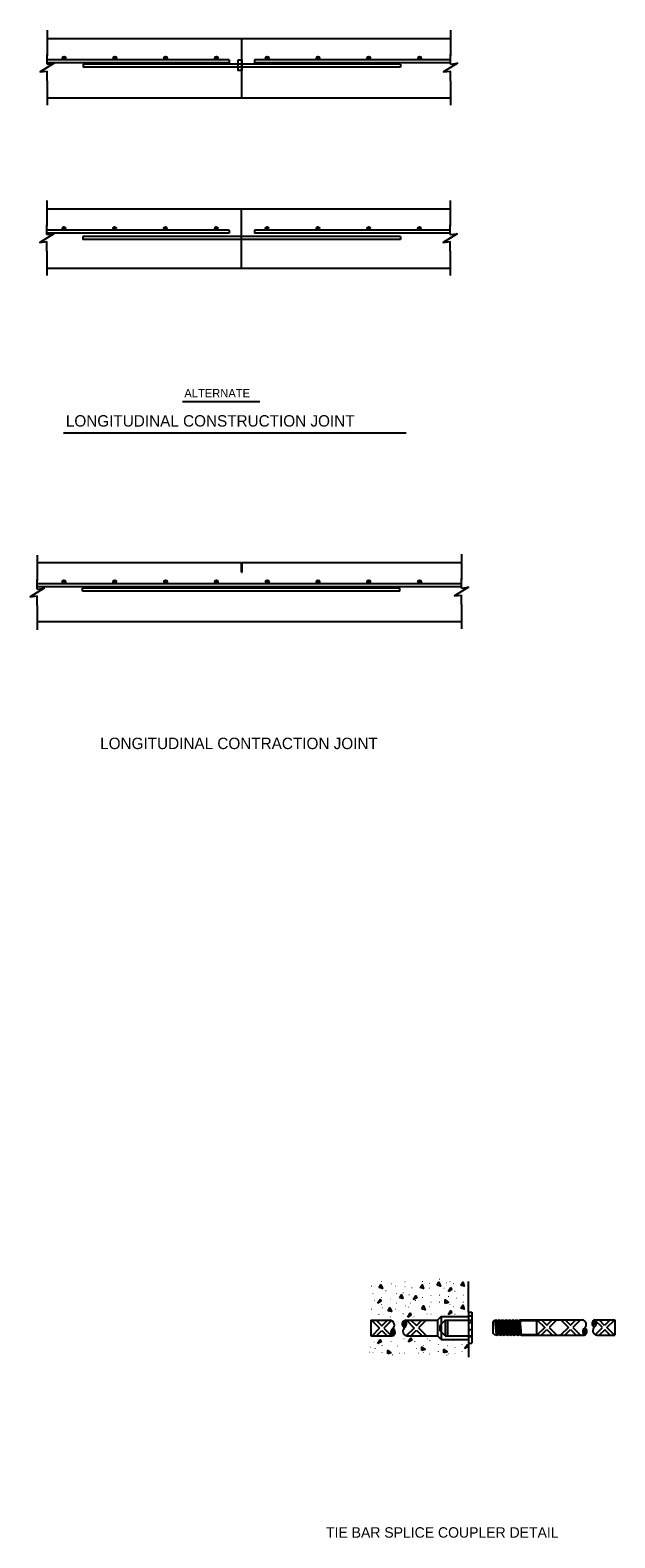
# Model space of a CAD drawing. Extents: x -939.5 to -875.2, y 370.2 to 461.6.
# Drawn here: x -931.64 to -923.97, y 374.78 to 394.56 of the extents above; entities that cross this region are included whole.
import ezdxf

# ---------------------------------------------------------------- set-up
doc = ezdxf.new("R2010")
doc.units = 0
for name, color, linetype in [('rd_NO-PLOT', 7, 'Continuous'), ('str_Concrete-A', 7, 'Continuous'), ('str_Misc-Steel-C', 7, 'Continuous'), ('str_Reinforcement-A', 7, 'Continuous'), ('str_Reinforcement-B', 7, 'Continuous'), ('str_Reinforcement-D', 7, 'Continuous')]:
    doc.layers.add(name, color=color, linetype=linetype)

msp = doc.modelspace()

# ---------------------------------------------------------------- linework, layer by layer
at = {"layer": 'rd_NO-PLOT'}
for p, q in [((-929.644, 389.692), (-928.629, 389.692)), ((-931.205, 389.281), (-926.708, 389.281))]:
    msp.add_line(p, q, dxfattribs=at)
at = {"layer": 'str_Concrete-A'}
for p, q in [((-931.42, 394.564), (-931.42, 394.227)), ((-931.419, 394.456), (-928.864, 394.456)), ((-928.864, 393.678), (-928.864, 394.456)), ((-928.864, 394.456), (-926.127, 394.456)), ((-926.127, 394.564), (-926.127, 394.227)), ((-931.42, 394.119), (-931.42, 394.245)), ((-926.127, 394.119), (-926.127, 394.245)), ((-931.42, 393.901), (-931.42, 394.027)), ((-926.127, 393.901), (-926.127, 394.027)), ((-931.42, 393.901), (-931.42, 393.582)), ((-926.127, 393.901), (-926.127, 393.582)), ((-931.419, 393.678), (-926.126, 393.678)), ((-931.422, 392.328), (-931.422, 391.991)), ((-926.129, 392.328), (-926.129, 391.991)), ((-931.422, 392.22), (-928.866, 392.22)), ((-928.866, 391.441), (-928.866, 392.22)), ((-928.866, 392.22), (-926.129, 392.22)), ((-931.422, 391.883), (-931.422, 392.009)), ((-926.129, 391.883), (-926.129, 392.009)), ((-931.422, 391.665), (-931.422, 391.791)), ((-931.422, 391.665), (-931.422, 391.345)), ((-926.129, 391.665), (-926.129, 391.791)), ((-926.129, 391.665), (-926.129, 391.345)), ((-931.422, 391.441), (-926.129, 391.441)), ((-931.55, 387.678), (-931.55, 387.34)), ((-931.55, 387.582), (-928.87, 387.582)), ((-928.87, 387.453), (-928.87, 387.582)), ((-928.859, 387.582), (-925.979, 387.582)), ((-928.859, 387.453), (-928.859, 387.582)), ((-925.979, 387.69), (-925.979, 387.353)), ((-931.55, 387.232), (-931.55, 387.358)), ((-928.87, 387.453), (-928.859, 387.453)), ((-925.979, 387.245), (-925.979, 387.371)), ((-931.55, 387.015), (-931.55, 387.141)), ((-925.979, 387.027), (-925.979, 387.153)), ((-931.55, 387.015), (-931.55, 386.695)), ((-925.979, 387.027), (-925.979, 386.708)), ((-931.55, 386.804), (-925.979, 386.804)), ((-925.887, 377.743), (-925.887, 378.146)), ((-925.887, 377.743), (-925.887, 377.153))]:
    msp.add_line(p, q, dxfattribs=at)
for points in [[(-931.42, 394.119), (-931.328, 394.13), (-931.511, 394.016), (-931.42, 394.027)], [(-926.127, 394.119), (-926.035, 394.13), (-926.219, 394.016), (-926.127, 394.027)], [(-931.422, 391.883), (-931.331, 391.894), (-931.514, 391.78), (-931.422, 391.791)], [(-926.129, 391.883), (-926.038, 391.894), (-926.221, 391.78), (-926.129, 391.791)], [(-931.55, 387.232), (-931.459, 387.244), (-931.642, 387.129), (-931.55, 387.141)], [(-925.979, 387.245), (-925.888, 387.256), (-926.071, 387.142), (-925.979, 387.153)]]:
    msp.add_lwpolyline(points, dxfattribs=at)
for points in [[(-927.062, 378.067), (-927.04, 378.105), (-927.019, 378.055)], [(-926.522, 378.067), (-926.499, 378.105), (-926.479, 378.055)], [(-926.299, 378.099), (-926.277, 378.138), (-926.256, 378.088)], [(-926.153, 378.016), (-926.119, 378.066), (-926.11, 378.041)], [(-925.988, 378.099), (-925.965, 378.138), (-925.944, 378.088)], [(-927.081, 377.863), (-927.047, 377.913), (-927.038, 377.888)], [(-926.792, 377.935), (-926.769, 377.974), (-926.749, 377.924)], [(-926.612, 377.91), (-926.578, 377.96), (-926.569, 377.935)], [(-926.502, 377.788), (-926.479, 377.827), (-926.459, 377.777)], [(-926.196, 377.86), (-926.196, 377.905), (-926.153, 377.872)], [(-925.988, 377.797), (-925.965, 377.835), (-925.944, 377.785)], [(-926.943, 377.764), (-926.921, 377.803), (-926.9, 377.753)], [(-926.687, 377.681), (-926.653, 377.731), (-926.644, 377.706)], [(-926.153, 377.713), (-926.119, 377.763), (-926.11, 377.738)], [(-927.08, 377.332), (-927.046, 377.382), (-927.036, 377.357)], [(-926.949, 377.199), (-926.949, 377.244), (-926.906, 377.211)], [(-926.678, 377.354), (-926.644, 377.404), (-926.634, 377.379)], [(-926.5, 377.241), (-926.5, 377.286), (-926.457, 377.253)], [(-926.212, 377.212), (-926.212, 377.257), (-926.169, 377.224)], [(-925.942, 377.268), (-925.908, 377.318), (-925.899, 377.293)]]:
    msp.add_lwpolyline(points, close=True, dxfattribs=at)
at = {"layer": 'str_Misc-Steel-C'}
for p, q in [((-927.169, 377.638), (-926.915, 377.638)), ((-927.169, 377.638), (-926.915, 377.638)), ((-927.169, 377.638), (-927.169, 377.434)), ((-927.157, 377.636), (-927.056, 377.535)), ((-927.098, 377.636), (-927.027, 377.566)), ((-927.027, 377.566), (-926.957, 377.636)), ((-926.898, 377.636), (-926.998, 377.536)), ((-926.759, 377.586), (-926.716, 377.63)), ((-926.758, 377.601), (-926.722, 377.636)), ((-926.754, 377.566), (-926.707, 377.613)), ((-926.722, 377.638), (-926.297, 377.638)), ((-926.722, 377.638), (-926.297, 377.638)), ((-926.703, 377.638), (-926.602, 377.537)), ((-926.644, 377.638), (-926.573, 377.568)), ((-926.573, 377.568), (-926.503, 377.638)), ((-926.444, 377.638), (-926.544, 377.538)), ((-926.246, 377.689), (-926.297, 377.638)), ((-926.297, 377.638), (-926.295, 377.434)), ((-926.197, 377.638), (-926.266, 377.57)), ((-926.246, 377.689), (-925.887, 377.689)), ((-926.246, 377.689), (-925.887, 377.689)), ((-926.246, 377.689), (-926.246, 377.385)), ((-926.197, 377.638), (-925.887, 377.638)), ((-926.197, 377.638), (-925.845, 377.638)), ((-926.195, 377.638), (-926.195, 377.434)), ((-926.166, 377.638), (-926.166, 377.434)), ((-925.887, 377.743), (-925.845, 377.743)), ((-925.887, 377.743), (-925.887, 377.336)), ((-925.887, 377.698), (-925.845, 377.698)), ((-925.887, 377.608), (-925.845, 377.608)), ((-925.845, 377.743), (-925.845, 377.336)), ((-925.845, 377.743), (-925.845, 377.336)), ((-925.553, 377.637), (-925.567, 377.622)), ((-925.567, 377.466), (-925.567, 377.622)), ((-925.553, 377.637), (-925.232, 377.637)), ((-925.553, 377.637), (-925.232, 377.637)), ((-925.543, 377.637), (-925.532, 377.648)), ((-925.543, 377.637), (-925.527, 377.451)), ((-925.52, 377.637), (-925.543, 377.637)), ((-925.532, 377.648), (-925.52, 377.637)), ((-925.52, 377.637), (-925.504, 377.451)), ((-925.498, 377.637), (-925.486, 377.648)), ((-925.498, 377.637), (-925.481, 377.451)), ((-925.475, 377.637), (-925.498, 377.637)), ((-925.486, 377.648), (-925.475, 377.637)), ((-925.475, 377.637), (-925.459, 377.451)), ((-925.452, 377.637), (-925.441, 377.648)), ((-925.452, 377.637), (-925.436, 377.451)), ((-925.429, 377.637), (-925.452, 377.637)), ((-925.441, 377.648), (-925.429, 377.637)), ((-925.429, 377.637), (-925.413, 377.451)), ((-925.407, 377.637), (-925.395, 377.648)), ((-925.407, 377.637), (-925.39, 377.451)), ((-925.384, 377.637), (-925.407, 377.637)), ((-925.395, 377.648), (-925.384, 377.637)), ((-925.384, 377.637), (-925.368, 377.451)), ((-925.361, 377.637), (-925.35, 377.648)), ((-925.361, 377.637), (-925.345, 377.451)), ((-925.338, 377.637), (-925.361, 377.637)), ((-925.35, 377.648), (-925.338, 377.637)), ((-925.338, 377.637), (-925.322, 377.451)), ((-925.316, 377.637), (-925.304, 377.648)), ((-925.316, 377.637), (-925.299, 377.451)), ((-925.293, 377.637), (-925.316, 377.637)), ((-925.304, 377.648), (-925.293, 377.637)), ((-925.293, 377.637), (-925.277, 377.451)), ((-925.27, 377.637), (-925.259, 377.648)), ((-925.27, 377.637), (-925.254, 377.451)), ((-925.248, 377.637), (-925.27, 377.637)), ((-925.259, 377.648), (-925.248, 377.637)), ((-925.248, 377.637), (-925.231, 377.451)), ((-925.232, 377.637), (-925.21, 377.646)), ((-925.232, 377.637), (-925.215, 377.451)), ((-925.21, 377.646), (-924.397, 377.646)), ((-925.195, 377.442), (-925.21, 377.646)), ((-925.21, 377.646), (-924.397, 377.646)), ((-925.209, 377.637), (-924.994, 377.637)), ((-925.209, 377.637), (-924.994, 377.637)), ((-924.994, 377.442), (-924.994, 377.646)), ((-924.99, 377.646), (-924.889, 377.545)), ((-924.931, 377.646), (-924.86, 377.575)), ((-924.86, 377.575), (-924.79, 377.646)), ((-924.731, 377.646), (-924.831, 377.545)), ((-924.679, 377.646), (-924.578, 377.545)), ((-924.62, 377.646), (-924.549, 377.575)), ((-924.549, 377.575), (-924.479, 377.646)), ((-924.42, 377.646), (-924.52, 377.545)), ((-924.267, 377.594), (-924.224, 377.637)), ((-924.266, 377.608), (-924.23, 377.644)), ((-924.261, 377.574), (-924.215, 377.621)), ((-924.256, 377.566), (-924.212, 377.609)), ((-924.23, 377.646), (-923.968, 377.646)), ((-924.23, 377.646), (-923.968, 377.646)), ((-924.131, 377.542), (-924.22, 377.632)), ((-924.102, 377.572), (-924.176, 377.646)), ((-924.028, 377.646), (-924.102, 377.572)), ((-924.073, 377.543), (-923.97, 377.646)), ((-923.968, 377.646), (-923.968, 377.442)), ((-927.169, 377.434), (-926.889, 377.434)), ((-927.168, 377.434), (-926.889, 377.434)), ((-927.056, 377.535), (-927.159, 377.432)), ((-927.101, 377.432), (-927.027, 377.506)), ((-927.027, 377.506), (-926.953, 377.432)), ((-926.998, 377.536), (-926.895, 377.432)), ((-926.863, 377.514), (-926.907, 377.47)), ((-926.857, 377.505), (-926.904, 377.459)), ((-926.852, 377.485), (-926.895, 377.442)), ((-926.853, 377.471), (-926.889, 377.435)), ((-926.748, 377.558), (-926.704, 377.602)), ((-926.602, 377.537), (-926.705, 377.434)), ((-926.696, 377.434), (-926.295, 377.434)), ((-926.696, 377.434), (-926.295, 377.434)), ((-926.647, 377.434), (-926.573, 377.508)), ((-926.573, 377.508), (-926.499, 377.434)), ((-926.544, 377.538), (-926.441, 377.434)), ((-926.246, 377.385), (-926.295, 377.434)), ((-926.266, 377.57), (-926.266, 377.505)), ((-926.195, 377.434), (-926.266, 377.505)), ((-926.195, 377.434), (-925.887, 377.434)), ((-926.195, 377.434), (-925.845, 377.434)), ((-925.887, 377.517), (-925.845, 377.517)), ((-925.887, 377.427), (-925.845, 377.427)), ((-925.553, 377.451), (-925.567, 377.466)), ((-925.553, 377.451), (-925.215, 377.451)), ((-925.553, 377.451), (-925.215, 377.451)), ((-925.527, 377.451), (-925.515, 377.44)), ((-925.504, 377.451), (-925.527, 377.451)), ((-925.515, 377.44), (-925.504, 377.451)), ((-925.481, 377.451), (-925.47, 377.44)), ((-925.459, 377.451), (-925.481, 377.451)), ((-925.47, 377.44), (-925.459, 377.451)), ((-925.436, 377.451), (-925.424, 377.44)), ((-925.413, 377.451), (-925.436, 377.451)), ((-925.424, 377.44), (-925.413, 377.451)), ((-925.39, 377.451), (-925.379, 377.44)), ((-925.368, 377.451), (-925.39, 377.451)), ((-925.379, 377.44), (-925.368, 377.451)), ((-925.345, 377.451), (-925.334, 377.44)), ((-925.322, 377.451), (-925.345, 377.451)), ((-925.334, 377.44), (-925.322, 377.451)), ((-925.299, 377.451), (-925.288, 377.44)), ((-925.277, 377.451), (-925.299, 377.451)), ((-925.288, 377.44), (-925.277, 377.451)), ((-925.254, 377.451), (-925.243, 377.44)), ((-925.231, 377.451), (-925.254, 377.451)), ((-925.243, 377.44), (-925.231, 377.451)), ((-925.215, 377.451), (-925.195, 377.442)), ((-925.196, 377.451), (-924.994, 377.451)), ((-925.196, 377.451), (-924.994, 377.451)), ((-925.195, 377.442), (-924.371, 377.442)), ((-925.195, 377.442), (-924.371, 377.442)), ((-924.889, 377.545), (-924.992, 377.442)), ((-924.934, 377.442), (-924.86, 377.516)), ((-924.86, 377.516), (-924.786, 377.442)), ((-924.831, 377.545), (-924.728, 377.442)), ((-924.578, 377.545), (-924.681, 377.442)), ((-924.623, 377.442), (-924.549, 377.516)), ((-924.549, 377.516), (-924.475, 377.442)), ((-924.52, 377.545), (-924.417, 377.442)), ((-924.345, 377.522), (-924.389, 377.478)), ((-924.34, 377.514), (-924.386, 377.467)), ((-924.334, 377.493), (-924.377, 377.45)), ((-924.336, 377.479), (-924.371, 377.443)), ((-924.225, 377.448), (-924.131, 377.542)), ((-924.204, 377.442), (-923.968, 377.442)), ((-924.204, 377.442), (-923.968, 377.442)), ((-924.101, 377.512), (-924.172, 377.442)), ((-924.031, 377.442), (-924.101, 377.512)), ((-923.972, 377.442), (-924.073, 377.543)), ((-926.246, 377.385), (-925.887, 377.385)), ((-926.246, 377.385), (-925.887, 377.385)), ((-925.887, 377.336), (-925.845, 377.336))]:
    msp.add_line(p, q, dxfattribs=at)
msp.add_lwpolyline([(-928.911, 394.175), (-928.864, 394.175), (-928.864, 394.034), (-928.911, 394.034)], close=True, dxfattribs=at)
for centre, radius, start, end in [((-926.924, 377.576), 0.0624, 308.6741, 82.3206), ((-926.709, 377.589), 0.0506, 105.4306, 246.6756), ((-926.766, 377.592), 0.0624, 309.2736, 46.034), ((-924.406, 377.584), 0.0624, 308.6741, 82.3206), ((-924.216, 377.597), 0.0506, 105.4306, 246.6756), ((-924.274, 377.6), 0.0624, 309.2736, 46.034), ((-926.845, 377.479), 0.0624, 129.2736, 226.034), ((-926.903, 377.483), 0.0506, 285.4306, 66.6756), ((-926.688, 377.495), 0.0624, 128.6741, 262.3206), ((-924.327, 377.487), 0.0624, 129.2736, 226.034), ((-924.385, 377.491), 0.0506, 285.4306, 66.6756), ((-924.195, 377.503), 0.0624, 128.6741, 262.3206)]:
    msp.add_arc(centre, radius, start, end, dxfattribs=at)
at = {"layer": 'str_Reinforcement-A'}
for centre, radius in [((-931.197, 394.198), 0.0215), ((-931.197, 394.198), 0.0161), ((-931.197, 394.198), 0.0107), ((-931.197, 394.198), 0.00537), ((-930.53, 394.198), 0.0215), ((-930.53, 394.198), 0.0161), ((-930.53, 394.198), 0.0107), ((-930.53, 394.198), 0.00537), ((-929.864, 394.198), 0.0215), ((-929.864, 394.198), 0.0161), ((-929.864, 394.198), 0.0107), ((-929.864, 394.198), 0.00537), ((-929.197, 394.198), 0.0215), ((-929.197, 394.198), 0.0161), ((-929.197, 394.198), 0.0107), ((-929.197, 394.198), 0.00537), ((-928.53, 394.198), 0.0215), ((-928.53, 394.198), 0.0161), ((-928.53, 394.198), 0.0107), ((-928.53, 394.198), 0.00537), ((-927.864, 394.198), 0.0215), ((-927.864, 394.198), 0.0161), ((-927.864, 394.198), 0.0107), ((-927.864, 394.198), 0.00537), ((-927.197, 394.198), 0.0215), ((-927.197, 394.198), 0.0161), ((-927.197, 394.198), 0.0107), ((-927.197, 394.198), 0.00537), ((-926.53, 394.198), 0.0215), ((-926.53, 394.198), 0.0161), ((-926.53, 394.198), 0.0107), ((-926.53, 394.198), 0.00537), ((-931.199, 391.962), 0.0215), ((-931.199, 391.962), 0.0161), ((-931.199, 391.962), 0.0107), ((-931.199, 391.962), 0.00537), ((-930.533, 391.962), 0.0215), ((-930.533, 391.962), 0.0161), ((-930.533, 391.962), 0.0107), ((-930.533, 391.962), 0.00537), ((-929.866, 391.962), 0.0215), ((-929.866, 391.962), 0.0161), ((-929.866, 391.962), 0.0107), ((-929.866, 391.962), 0.00537), ((-929.199, 391.962), 0.0215), ((-929.199, 391.962), 0.0161), ((-929.199, 391.962), 0.0107), ((-929.199, 391.962), 0.00537), ((-928.533, 391.962), 0.0215), ((-928.533, 391.962), 0.0161), ((-928.533, 391.962), 0.0107), ((-928.533, 391.962), 0.00537), ((-927.866, 391.962), 0.0215), ((-927.866, 391.962), 0.0161), ((-927.866, 391.962), 0.0107), ((-927.866, 391.962), 0.00537), ((-927.199, 391.962), 0.0215), ((-927.199, 391.962), 0.0161), ((-927.199, 391.962), 0.0107), ((-927.199, 391.962), 0.00537), ((-926.533, 391.962), 0.0215), ((-926.533, 391.962), 0.0161), ((-926.533, 391.962), 0.0107), ((-926.533, 391.962), 0.00537), ((-931.198, 387.327), 0.0215), ((-931.198, 387.327), 0.0161), ((-931.198, 387.327), 0.0107), ((-931.198, 387.327), 0.00537), ((-930.531, 387.327), 0.0215), ((-930.531, 387.327), 0.0161), ((-930.531, 387.327), 0.0107), ((-930.531, 387.327), 0.00537), ((-929.864, 387.327), 0.0215), ((-929.864, 387.327), 0.0161), ((-929.864, 387.327), 0.0107), ((-929.864, 387.327), 0.00537), ((-929.198, 387.327), 0.0215), ((-929.198, 387.327), 0.0161), ((-929.198, 387.327), 0.0107), ((-929.198, 387.327), 0.00537), ((-928.531, 387.327), 0.0215), ((-928.531, 387.327), 0.0161), ((-928.531, 387.327), 0.0107), ((-928.531, 387.327), 0.00537), ((-927.864, 387.327), 0.0215), ((-927.864, 387.327), 0.0161), ((-927.864, 387.327), 0.0107), ((-927.864, 387.327), 0.00537), ((-927.198, 387.327), 0.0215), ((-927.198, 387.327), 0.0161), ((-927.198, 387.327), 0.0107), ((-927.198, 387.327), 0.00537), ((-926.531, 387.327), 0.0215), ((-926.531, 387.327), 0.0161), ((-926.531, 387.327), 0.0107), ((-926.531, 387.327), 0.00537)]:
    msp.add_circle(centre, radius, dxfattribs=at)
at = {"layer": 'str_Reinforcement-B'}
for p, q in [((-930.947, 394.12), (-930.947, 394.08)), ((-926.78, 394.12), (-930.947, 394.12)), ((-926.78, 394.08), (-930.947, 394.08)), ((-926.78, 394.12), (-926.78, 394.08)), ((-930.949, 391.858), (-930.949, 391.818)), ((-926.783, 391.858), (-930.949, 391.858)), ((-926.783, 391.858), (-926.783, 391.818)), ((-926.783, 391.818), (-930.949, 391.818)), ((-926.788, 387.243), (-930.955, 387.243)), ((-926.788, 387.203), (-930.955, 387.203)), ((-930.953, 387.203), (-930.953, 387.243)), ((-926.788, 387.203), (-926.788, 387.243))]:
    msp.add_line(p, q, dxfattribs=at)
at = {"layer": 'str_Reinforcement-D'}
for p, q in [((-929.03, 394.176), (-931.42, 394.176)), ((-929.03, 394.135), (-931.419, 394.135)), ((-929.03, 394.176), (-929.03, 394.135)), ((-926.127, 394.176), (-928.697, 394.176)), ((-928.697, 394.176), (-928.697, 394.135)), ((-926.127, 394.135), (-928.697, 394.135)), ((-929.03, 391.939), (-931.422, 391.939)), ((-929.03, 391.899), (-931.422, 391.899)), ((-929.03, 391.939), (-929.03, 391.899)), ((-926.13, 391.939), (-928.697, 391.939)), ((-928.697, 391.939), (-928.697, 391.899)), ((-926.129, 391.899), (-928.697, 391.899)), ((-925.979, 387.302), (-931.55, 387.302)), ((-925.979, 387.262), (-931.55, 387.262))]:
    msp.add_line(p, q, dxfattribs=at)

# ---------------------------------------------------------------- texts
at = {"layer": 'rd_NO-PLOT'}
for s, height, p in [('ALTERNATE', 0.1094, (-929.618, 389.747)), ('LONGITUDINAL CONSTRUCTION JOINT', 0.15, (-931.173, 389.363)), ('LONGITUDINAL CONTRACTION JOINT', 0.15, (-930.723, 385.132)), ('TIE BAR SPLICE COUPLER DETAIL', 0.13737, (-927.759, 374.786))]:
    msp.add_text(s, height=height, dxfattribs=at).set_placement(p)
at = {"layer": 'str_Concrete-A'}
for p in [(-927.177, 378.08), (-927.048, 378.14), (-926.989, 378.019), (-926.911, 378.11), (-926.865, 378.08), (-926.761, 377.992), (-926.738, 378.138), (-926.736, 378.07), (-926.647, 378.057), (-926.508, 378.14), (-926.414, 378.113), (-926.414, 378.052), (-926.285, 378.173), (-926.226, 378.052), (-926.19, 378.124), (-926.148, 378.142), (-926.102, 378.113), (-926.083, 378.014), (-927.158, 377.982), (-927.139, 377.891), (-927.048, 377.838), (-927.047, 377.931), (-927.035, 377.796), (-926.929, 377.911), (-926.846, 377.982), (-926.846, 377.855), (-926.732, 377.822), (-926.693, 377.803), (-926.683, 377.966), (-926.667, 377.855), (-926.599, 377.891), (-926.508, 377.932), (-926.414, 377.81), (-926.395, 377.959), (-926.395, 377.87), (-926.285, 377.87), (-926.284, 377.963), (-926.166, 377.944), (-926.148, 377.84), (-926.102, 377.81), (-926.064, 377.923), (-925.974, 377.87), (-925.972, 377.963), (-927.177, 377.778), (-927.08, 377.708), (-926.93, 377.679), (-926.865, 377.778), (-926.761, 377.717), (-926.618, 377.679), (-926.449, 377.717), (-926.395, 377.712), (-926.083, 377.712), (-927.201, 377.213), (-927.188, 377.278), (-927.158, 377.207), (-927.145, 377.347), (-927.129, 377.262), (-927.039, 377.209), (-927.037, 377.301), (-926.92, 377.353), (-926.833, 377.291), (-926.813, 377.2), (-926.751, 377.39), (-926.745, 377.2), (-926.608, 377.353), (-926.589, 377.262), (-926.563, 377.2), (-926.498, 377.209), (-926.497, 377.301), (-926.439, 377.39), (-926.411, 377.366), (-926.302, 377.222), (-926.3, 377.314), (-926.182, 377.295), (-926.099, 377.366), (-926.08, 377.275), (-925.99, 377.222), (-925.988, 377.314), (-926.902, 377.178), (-926.413, 377.187), (-926.188, 377.174), (-926.165, 377.191), (-926.081, 377.194)]:
    msp.add_text('.', height=0.0815, dxfattribs=at).set_placement(p)

doc.saveas('drawing.dxf')
